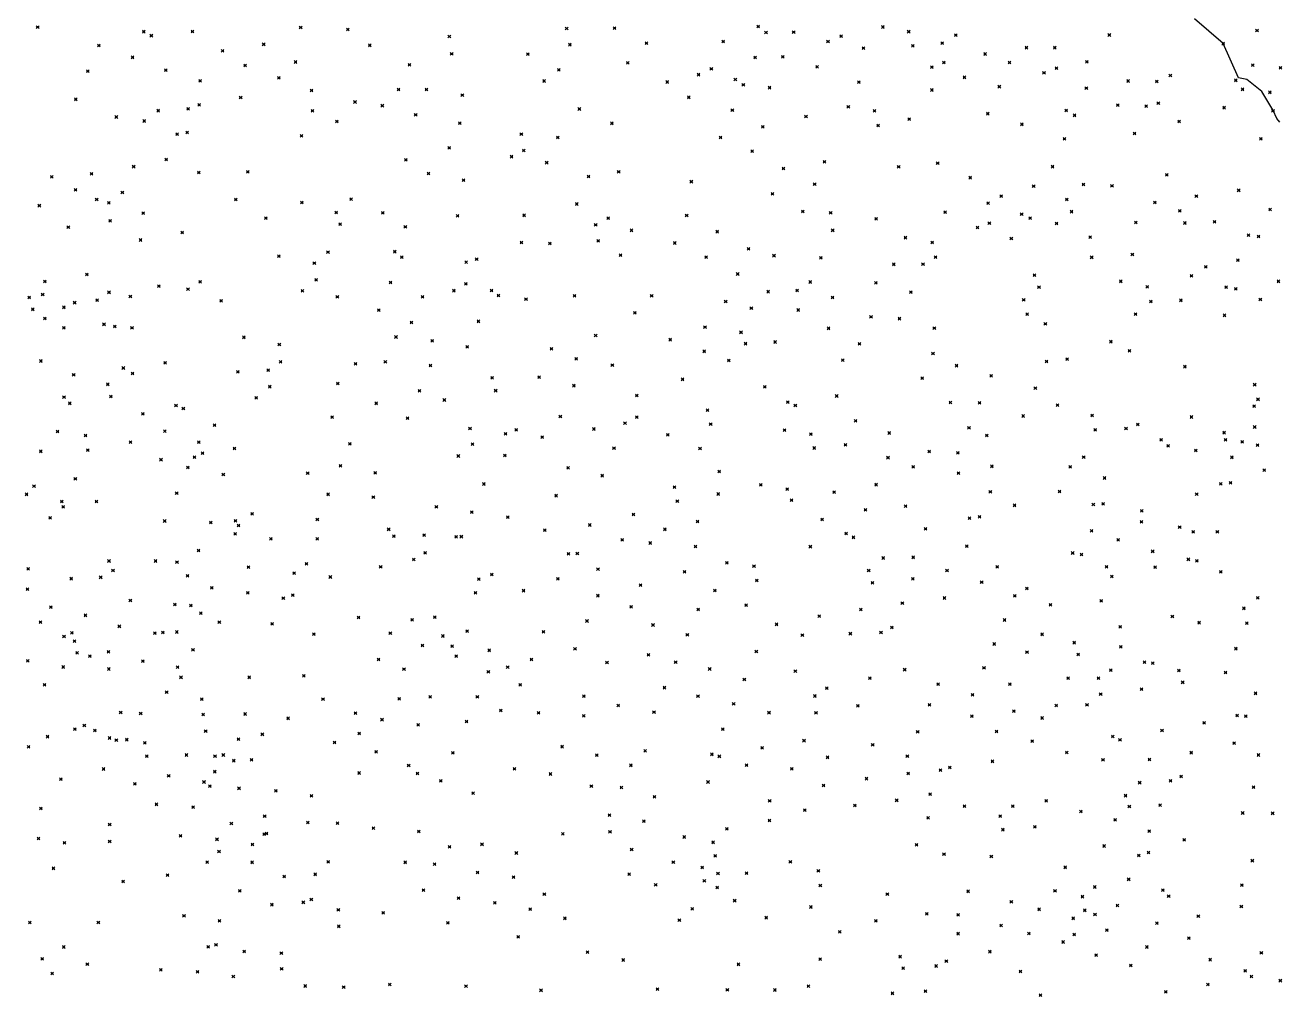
# Model space of a CAD drawing. Header units: inches. Extents: x 1411897 to 1412713, y 4930955 to 4931789.
# Drawn here: x 1412237.1 to 1412328.2, y 4931139.5 to 4931209.8 of the extents above; entities that cross this region are included whole.
import ezdxf

# ---------------------------------------------------------------- set-up
doc = ezdxf.new("R2010")
doc.units = ezdxf.units.IN
doc.header["$MEASUREMENT"] = 0
doc.header["$PDMODE"] = 35
doc.header["$PDSIZE"] = 0.1

msp = doc.modelspace()

# ---------------------------------------------------------------- linework, layer by layer
at = {"color": 2, "true_color": 0xf1eb1f}
for p, q in [((1412323.94, 4931208.45), (1412321.864, 4931210.247)), ((1412325.055, 4931205.973), (1412323.94, 4931208.45)), ((1412325.638, 4931205.844), (1412325.055, 4931205.973)), ((1412326.749, 4931204.983), (1412325.638, 4931205.844)), ((1412327.536, 4931203.654), (1412326.749, 4931204.983)), ((1412327.556, 4931203.604), (1412327.536, 4931203.654)), ((1412327.822, 4931203.029), (1412327.556, 4931203.604)), ((1412328.052, 4931202.762), (1412327.822, 4931203.029))]:
    msp.add_line(p, q, dxfattribs=at)
for p in [(1412237.97, 4931209.65), (1412245.66, 4931209.32), (1412249.19, 4931209.33), (1412257.04, 4931209.63), (1412260.46, 4931209.48), (1412276.33, 4931209.55), (1412279.8, 4931209.58), (1412290.22, 4931209.69), (1412290.78, 4931209.26), (1412292.79, 4931209.29), (1412299.26, 4931209.66), (1412301.13, 4931209.32), (1412326.39, 4931209.4), (1412242.41, 4931208.31), (1412246.21, 4931209.03), (1412254.36, 4931208.4), (1412262.05, 4931208.33), (1412267.82, 4931208.97), (1412276.56, 4931208.38), (1412282.11, 4931208.48), (1412287.68, 4931208.6), (1412295.28, 4931208.6), (1412296.23, 4931208.99), (1412301.43, 4931208.3), (1412303.56, 4931208.49), (1412304.54, 4931209.07), (1412315.68, 4931209.08), (1412323.94, 4931208.45), (1412244.85, 4931207.46), (1412251.38, 4931207.93), (1412267.99, 4931207.71), (1412273.52, 4931207.69), (1412289.99, 4931207.45), (1412292, 4931207.5), (1412297.85, 4931208.13), (1412306.67, 4931207.7), (1412309.67, 4931208.16), (1412311.72, 4931208.16), (1412241.6, 4931206.45), (1412247.26, 4931206.52), (1412253.01, 4931206.87), (1412256.67, 4931207.12), (1412264.93, 4931206.92), (1412275.76, 4931206.55), (1412280.76, 4931207.06), (1412286.82, 4931206.62), (1412294.49, 4931206.77), (1412302.81, 4931206.75), (1412303.68, 4931207.08), (1412308.44, 4931207.08), (1412311.84, 4931206.67), (1412314.05, 4931207.14), (1412326.08, 4931206.89), (1412328.09, 4931206.7), (1412249.75, 4931205.75), (1412255.46, 4931205.97), (1412274.69, 4931205.74), (1412283.62, 4931205.67), (1412285.89, 4931206.2), (1412288.56, 4931205.85), (1412297.52, 4931205.66), (1412305.17, 4931206.01), (1412310.94, 4931206.34), (1412317.04, 4931205.74), (1412319.12, 4931205.71), (1412320.1, 4931206.14), (1412324.85, 4931205.79), (1412257.83, 4931205.06), (1412264.14, 4931205.12), (1412266.16, 4931205.12), (1412268.76, 4931204.72), (1412289.14, 4931205.47), (1412291.04, 4931205.26), (1412302.81, 4931205.09), (1412307.7, 4931205.33), (1412314.01, 4931205.23), (1412325.34, 4931205.14), (1412327.32, 4931204.92), (1412240.73, 4931204.41), (1412248.88, 4931203.72), (1412249.68, 4931204.01), (1412252.69, 4931204.54), (1412260.98, 4931204.22), (1412262.96, 4931203.95), (1412277.25, 4931203.71), (1412285.18, 4931204.56), (1412296.75, 4931203.87), (1412316.29, 4931203.99), (1412318.35, 4931203.92), (1412319.23, 4931204.13), (1412324, 4931203.81), (1412243.67, 4931203.13), (1412245.7, 4931202.84), (1412246.71, 4931203.59), (1412257.89, 4931203.58), (1412259.67, 4931202.81), (1412265.38, 4931203.29), (1412288.34, 4931203.62), (1412293.68, 4931203.16), (1412298.65, 4931203.57), (1412301.17, 4931202.98), (1412306.86, 4931203.37), (1412312.55, 4931203.61), (1412313.16, 4931203.25), (1412320.74, 4931202.81), (1412327.55, 4931203.57), (1412248.08, 4931201.88), (1412248.81, 4931202.01), (1412268.58, 4931202.68), (1412273.04, 4931201.89), (1412279.61, 4931202.67), (1412290.55, 4931202.42), (1412298.91, 4931202.51), (1412309.34, 4931202.6), (1412317.51, 4931201.94), (1412257.1, 4931201.76), (1412275.68, 4931201.65), (1412287.49, 4931201.65), (1412312.42, 4931201.54), (1412326.67, 4931201.55), (1412247.29, 4931200.04), (1412267.81, 4931200.89), (1412272.33, 4931200.25), (1412273.22, 4931200.7), (1412289.78, 4931200.65), (1412244.93, 4931199.53), (1412253.2, 4931199.15), (1412264.67, 4931200.02), (1412274.88, 4931199.82), (1412280.1, 4931199.16), (1412292.05, 4931199.39), (1412295.02, 4931199.88), (1412300.4, 4931199.52), (1412303.23, 4931199.78), (1412311.56, 4931199.53), (1412238.99, 4931198.79), (1412241.88, 4931199.01), (1412249.65, 4931199.1), (1412266.31, 4931199.03), (1412268.85, 4931198.54), (1412277.92, 4931198.81), (1412285.37, 4931198.44), (1412294.31, 4931198.25), (1412305.59, 4931198.73), (1412313.8, 4931198.24), (1412319.84, 4931198.93), (1412240.72, 4931197.84), (1412244.11, 4931197.66), (1412291.25, 4931197.55), (1412307.84, 4931197.39), (1412310.19, 4931198.11), (1412315.87, 4931198.13), (1412321.99, 4931197.39), (1412325.06, 4931197.81), (1412238.09, 4931196.7), (1412242.25, 4931197.15), (1412243.13, 4931196.91), (1412252.33, 4931197.14), (1412257.13, 4931196.92), (1412260.7, 4931197.17), (1412277.06, 4931196.82), (1412306.89, 4931196.88), (1412312.59, 4931197.15), (1412318.98, 4931196.93), (1412327.34, 4931196.42), (1412243.22, 4931195.6), (1412245.62, 4931196.16), (1412254.52, 4931195.8), (1412259.62, 4931196.2), (1412262.99, 4931196.17), (1412268.42, 4931195.96), (1412273.24, 4931196), (1412279.34, 4931195.79), (1412285.03, 4931195.99), (1412293.45, 4931196.28), (1412295.47, 4931196.18), (1412298.77, 4931195.75), (1412303.77, 4931196.22), (1412309.32, 4931196.08), (1412309.93, 4931195.8), (1412312.94, 4931196.26), (1412317.6, 4931195.48), (1412320.79, 4931196.32), (1412323.31, 4931195.53), (1412240.19, 4931195.13), (1412248.45, 4931194.75), (1412259.9, 4931195.35), (1412264.63, 4931195.16), (1412278.43, 4931195.3), (1412281.03, 4931194.91), (1412287.25, 4931194.81), (1412295.62, 4931194.91), (1412306.12, 4931195.11), (1412306.98, 4931195.42), (1412311.85, 4931195.41), (1412321.16, 4931195.44), (1412245.43, 4931194.21), (1412273.05, 4931194.02), (1412275.11, 4931193.96), (1412278.62, 4931194.14), (1412284.17, 4931193.99), (1412300.89, 4931194.38), (1412302.84, 4931194.03), (1412308.57, 4931194.31), (1412314.29, 4931194.42), (1412325.77, 4931194.55), (1412326.5, 4931194.47), (1412255.46, 4931193.03), (1412259.02, 4931193.33), (1412263.86, 4931193.36), (1412264.37, 4931192.96), (1412269.8, 4931192.81), (1412280.24, 4931193.1), (1412286.44, 4931192.97), (1412289.52, 4931193.56), (1412291.36, 4931193.07), (1412294.76, 4931192.92), (1412303.08, 4931192.97), (1412314.4, 4931192.95), (1412317.35, 4931193.16), (1412258.03, 4931192.53), (1412269.04, 4931192.6), (1412300.05, 4931192.44), (1412302.17, 4931192.45), (1412322.67, 4931192.26), (1412325, 4931192.74), (1412238.49, 4931191.2), (1412241.54, 4931191.71), (1412249.75, 4931191.18), (1412258.16, 4931191.31), (1412263.56, 4931191.13), (1412269.02, 4931191.02), (1412288.73, 4931191.74), (1412293.99, 4931191.16), (1412298.75, 4931191.1), (1412310.25, 4931191.65), (1412316.51, 4931191.21), (1412321.63, 4931191.6), (1412327.94, 4931191.21), (1412237.36, 4931190.04), (1412238.33, 4931190.25), (1412243.14, 4931190.41), (1412244.69, 4931190.11), (1412246.76, 4931190.86), (1412248.87, 4931190.64), (1412257.17, 4931190.52), (1412259.7, 4931190.08), (1412265.88, 4931190.08), (1412268.15, 4931190.53), (1412270.88, 4931190.54), (1412271.38, 4931190.18), (1412276.9, 4931190.16), (1412282.49, 4931190.16), (1412290.94, 4931190.46), (1412293.04, 4931190.55), (1412295.61, 4931190.04), (1412301.29, 4931190.43), (1412310.58, 4931190.78), (1412318.43, 4931190.81), (1412324.15, 4931190.78), (1412324.85, 4931190.66), (1412237.61, 4931189.18), (1412239.87, 4931189.32), (1412240.65, 4931189.66), (1412242.28, 4931189.84), (1412251.27, 4931189.8), (1412262.7, 4931189.12), (1412273.38, 4931189.91), (1412287.86, 4931189.74), (1412289.72, 4931189.26), (1412293.12, 4931189.13), (1412309.47, 4931189.86), (1412318.69, 4931189.74), (1412320.87, 4931189.83), (1412326.63, 4931189.9), (1412238.49, 4931188.52), (1412265.07, 4931188.23), (1412269.93, 4931188.31), (1412281.28, 4931188.93), (1412298.4, 4931188.63), (1412300.46, 4931188.5), (1412309.72, 4931188.82), (1412317.58, 4931188.83), (1412324.03, 4931188.74), (1412239.87, 4931187.84), (1412242.78, 4931188.09), (1412243.56, 4931187.94), (1412244.81, 4931187.83), (1412278.43, 4931187.28), (1412286.36, 4931187.89), (1412288.97, 4931187.51), (1412295.32, 4931187.8), (1412302.99, 4931187.82), (1412311.04, 4931188.12), (1412252.92, 4931187.15), (1412255.49, 4931186.62), (1412263.95, 4931187.17), (1412266.58, 4931186.9), (1412269.12, 4931186.45), (1412283.84, 4931186.98), (1412289.3, 4931186.69), (1412291.44, 4931186.81), (1412297.56, 4931186.67), (1412315.79, 4931186.83), (1412275.22, 4931186.32), (1412277.02, 4931185.59), (1412286.3, 4931186.13), (1412288.08, 4931185.47), (1412296.35, 4931185.49), (1412302.89, 4931185.97), (1412312.62, 4931185.57), (1412317.14, 4931186.17), (1412238.2, 4931185.43), (1412244.18, 4931184.92), (1412247.21, 4931185.3), (1412252.49, 4931184.64), (1412254.69, 4931184.76), (1412255.58, 4931185.37), (1412261.02, 4931185.23), (1412263.18, 4931185.37), (1412266.45, 4931185.1), (1412279.64, 4931185.13), (1412304.6, 4931185.09), (1412311.13, 4931185.4), (1412321.16, 4931185.02), (1412240.58, 4931184.43), (1412243.05, 4931183.74), (1412244.85, 4931184.53), (1412259.73, 4931183.79), (1412270.92, 4931184.21), (1412274.33, 4931184.25), (1412276.85, 4931183.64), (1412284.73, 4931184.1), (1412302.11, 4931184.18), (1412307.11, 4931184.36), (1412326.22, 4931183.71), (1412239.88, 4931182.81), (1412243.28, 4931182.85), (1412253.82, 4931182.76), (1412254.8, 4931183.57), (1412265.65, 4931183.27), (1412271.18, 4931183.28), (1412281.41, 4931182.92), (1412290.69, 4931183.55), (1412295.91, 4931182.89), (1412310.31, 4931183.46), (1412240.3, 4931182.36), (1412248, 4931182.2), (1412248.53, 4931181.98), (1412262.52, 4931182.36), (1412267.46, 4931182.6), (1412286.54, 4931181.86), (1412292.36, 4931182.45), (1412292.91, 4931182.21), (1412304.16, 4931182.42), (1412306.27, 4931182.39), (1412311.92, 4931182.23), (1412326.18, 4931182.16), (1412326.46, 4931182.65), (1412245.6, 4931181.59), (1412259.32, 4931181.36), (1412264.79, 4931181.28), (1412275.87, 4931181.4), (1412280.56, 4931180.92), (1412281.41, 4931181.36), (1412297.28, 4931181.09), (1412309.43, 4931181.44), (1412314.43, 4931181.48), (1412321.63, 4931181.37), (1412239.41, 4931180.31), (1412241.44, 4931180.02), (1412247.19, 4931180.34), (1412250.8, 4931180.77), (1412269.32, 4931180.53), (1412271.9, 4931180.15), (1412272.67, 4931180.43), (1412278.3, 4931180.5), (1412283.66, 4931180.08), (1412286.77, 4931180.85), (1412292.13, 4931180.42), (1412294.04, 4931180.13), (1412299.72, 4931180.21), (1412305.5, 4931180.59), (1412306.79, 4931180.03), (1412314.66, 4931180.43), (1412316.89, 4931180.53), (1412317.74, 4931180.83), (1412324, 4931180.23), (1412326.22, 4931180.64), (1412244.7, 4931179.55), (1412249.65, 4931179.54), (1412252.24, 4931179.09), (1412260.61, 4931179.42), (1412269.5, 4931179.4), (1412274.56, 4931179.91), (1412279.76, 4931179.1), (1412286, 4931179.08), (1412294.28, 4931179.12), (1412296.54, 4931179.34), (1412319.43, 4931179.72), (1412319.94, 4931179.27), (1412324.11, 4931179.72), (1412325.32, 4931179.56), (1412326.43, 4931179.33), (1412238.19, 4931178.88), (1412241.6, 4931178.97), (1412246.91, 4931178.27), (1412249.34, 4931178.45), (1412249.93, 4931178.74), (1412268.47, 4931178.54), (1412271.85, 4931178.58), (1412299.63, 4931178.42), (1412302.62, 4931178.86), (1412304.7, 4931178.76), (1412313.82, 4931178.46), (1412321.95, 4931178.94), (1412324.57, 4931178.44), (1412248.86, 4931177.71), (1412257.55, 4931177.29), (1412259.92, 4931177.83), (1412262.45, 4931177.31), (1412276.43, 4931177.68), (1412287.39, 4931177.41), (1412301.46, 4931177.75), (1412304.74, 4931177.3), (1412307.16, 4931177.79), (1412312.84, 4931177.75), (1412326.91, 4931177.51), (1412237.7, 4931176.35), (1412240.7, 4931176.89), (1412251.43, 4931177.19), (1412270.33, 4931176.51), (1412278.91, 4931177.11), (1412290.4, 4931176.44), (1412298.77, 4931176.46), (1412315.33, 4931176.94), (1412323.76, 4931176.52), (1412324.47, 4931176.6), (1412237.16, 4931175.76), (1412248.05, 4931175.84), (1412259.03, 4931175.76), (1412262.31, 4931175.56), (1412275.56, 4931175.66), (1412284.14, 4931176.28), (1412287.32, 4931175.78), (1412292.32, 4931176.14), (1412295.72, 4931175.92), (1412307.05, 4931175.94), (1412312.07, 4931175.96), (1412322.01, 4931175.77), (1412239.72, 4931175.23), (1412239.82, 4931174.85), (1412242.23, 4931175.23), (1412266.88, 4931174.85), (1412284.35, 4931175.26), (1412292.64, 4931175.33), (1412297.99, 4931174.63), (1412300.9, 4931174.9), (1412308.81, 4931174.96), (1412314.52, 4931175.02), (1412315.23, 4931175.06), (1412318.03, 4931174.56), (1412238.87, 4931174.05), (1412247.18, 4931173.82), (1412250.52, 4931173.71), (1412252.31, 4931173.84), (1412253.52, 4931174.35), (1412258.25, 4931173.94), (1412269.45, 4931174.47), (1412272.06, 4931174.1), (1412281.17, 4931174.3), (1412285.82, 4931173.78), (1412294.85, 4931173.94), (1412305.54, 4931174.02), (1412306.27, 4931174.13), (1412318.01, 4931173.76), (1412252.29, 4931172.89), (1412252.54, 4931173.49), (1412263.42, 4931173.22), (1412263.8, 4931172.72), (1412265.99, 4931172.8), (1412274.74, 4931173.15), (1412278, 4931173.53), (1412283.45, 4931173.22), (1412296.59, 4931172.91), (1412302.35, 4931173.25), (1412314.39, 4931173.11), (1412320.78, 4931173.38), (1412321.76, 4931173.03), (1412323.51, 4931173.04), (1412254.88, 4931172.53), (1412258.24, 4931172.53), (1412268.31, 4931172.68), (1412268.69, 4931172.69), (1412280.36, 4931172.45), (1412282.39, 4931172.23), (1412285.67, 4931171.97), (1412294, 4931171.96), (1412297.12, 4931172.64), (1412305.34, 4931171.99), (1412316.32, 4931172.45), (1412243.14, 4931170.92), (1412246.52, 4931170.92), (1412249.64, 4931171.68), (1412265.24, 4931171.03), (1412266.06, 4931171.51), (1412276.46, 4931171.45), (1412277.1, 4931171.46), (1412299.28, 4931171.14), (1412301.46, 4931171.19), (1412313.02, 4931171.5), (1412313.66, 4931171.39), (1412318.82, 4931171.62), (1412321.41, 4931171.04), (1412322.03, 4931170.93), (1412237.28, 4931170.35), (1412243.43, 4931170.24), (1412248.07, 4931170.84), (1412253.25, 4931170.48), (1412256.56, 4931170.04), (1412257.46, 4931170.72), (1412262.84, 4931170.49), (1412278.6, 4931170.33), (1412284.88, 4931170.14), (1412287.95, 4931170.79), (1412289.91, 4931170.54), (1412298.23, 4931170.23), (1412303.91, 4931170.23), (1412307.55, 4931170.49), (1412315.48, 4931170.5), (1412319, 4931170.47), (1412323.76, 4931170.13), (1412240.4, 4931169.64), (1412242.54, 4931169.74), (1412248.84, 4931169.85), (1412259.19, 4931169.76), (1412269.96, 4931169.61), (1412270.9, 4931169.94), (1412275.69, 4931169.63), (1412281.69, 4931169.17), (1412290.11, 4931169.51), (1412298.5, 4931169.34), (1412301.43, 4931169.63), (1412306.42, 4931169.38), (1412315.86, 4931169.8), (1412237.23, 4931168.87), (1412250.59, 4931168.98), (1412253.2, 4931168.62), (1412255.78, 4931168.22), (1412256.47, 4931168.45), (1412269.71, 4931168.62), (1412273.2, 4931168.77), (1412278.59, 4931168.41), (1412287.08, 4931168.78), (1412303.72, 4931168.24), (1412308.82, 4931168.39), (1412309.7, 4931168.93), (1412326.44, 4931168.25), (1412238.93, 4931167.58), (1412244.69, 4931168.06), (1412247.92, 4931167.76), (1412249.08, 4931167.69), (1412281, 4931167.6), (1412285.87, 4931167.41), (1412289.34, 4931167.71), (1412297.66, 4931167.4), (1412300.67, 4931167.87), (1412311.41, 4931167.75), (1412315.09, 4931168.03), (1412325.44, 4931167.49), (1412238.17, 4931166.49), (1412241.43, 4931166.98), (1412249.8, 4931167.13), (1412251.14, 4931166.48), (1412254.97, 4931166.36), (1412261.24, 4931166.83), (1412265.12, 4931166.66), (1412266.76, 4931166.84), (1412277.8, 4931166.57), (1412291.55, 4931166.33), (1412294.64, 4931166.92), (1412308.08, 4931166.64), (1412320.25, 4931166.9), (1412322.19, 4931166.45), (1412325.65, 4931166.41), (1412239.88, 4931165.45), (1412240.45, 4931165.71), (1412243.89, 4931166.18), (1412246.47, 4931165.69), (1412247.05, 4931165.74), (1412248.06, 4931165.77), (1412258, 4931165.62), (1412263.54, 4931165.68), (1412267.35, 4931165.48), (1412269.11, 4931165.84), (1412274.64, 4931165.79), (1412282.59, 4931166.28), (1412285.08, 4931165.57), (1412293.42, 4931165.55), (1412296.9, 4931165.65), (1412299.12, 4931165.74), (1412299.91, 4931166.1), (1412310.8, 4931165.6), (1412316.47, 4931166.15), (1412240.64, 4931165.11), (1412265.87, 4931164.8), (1412268.02, 4931164.74), (1412276.93, 4931164.55), (1412307.33, 4931164.9), (1412313.13, 4931165), (1412316.51, 4931164.7), (1412324.86, 4931164.56), (1412237.25, 4931163.68), (1412240.83, 4931164.26), (1412241.76, 4931164.02), (1412243.1, 4931164.34), (1412245.6, 4931163.66), (1412249.23, 4931164.48), (1412262.69, 4931163.78), (1412268.32, 4931164.02), (1412270.71, 4931164.44), (1412273.77, 4931163.78), (1412282.26, 4931164.11), (1412290.08, 4931164.35), (1412309.71, 4931164.31), (1412313.42, 4931164.14), (1412239.82, 4931163.23), (1412243.13, 4931163.09), (1412248.11, 4931163.22), (1412264.53, 4931163.08), (1412270.65, 4931162.89), (1412272.05, 4931163.22), (1412279.25, 4931163.55), (1412284.23, 4931163.58), (1412286.7, 4931163.09), (1412292.91, 4931162.93), (1412300.84, 4931163.04), (1412306.59, 4931163.17), (1412315.78, 4931163), (1412318.23, 4931163.58), (1412318.83, 4931163.51), (1412320.72, 4931162.97), (1412324.11, 4931162.83), (1412238.47, 4931161.94), (1412248.36, 4931162.48), (1412253.31, 4931162.48), (1412257.27, 4931162.6), (1412272.96, 4931161.94), (1412289.21, 4931162.33), (1412298.32, 4931162.42), (1412303.26, 4931161.98), (1412308.47, 4931161.98), (1412312.69, 4931162.42), (1412314.89, 4931162.42), (1412321, 4931162.12), (1412247.32, 4931161.4), (1412249.87, 4931160.89), (1412258.66, 4931160.9), (1412264.19, 4931160.93), (1412266.43, 4931161.06), (1412269.85, 4931161.06), (1412277.58, 4931161.11), (1412283.42, 4931161.73), (1412285.85, 4931161.11), (1412294.33, 4931161.13), (1412295.19, 4931161.69), (1412305.76, 4931161.22), (1412315.05, 4931161.27), (1412318.02, 4931161.62), (1412326.28, 4931161.32), (1412243.99, 4931159.94), (1412271.55, 4931160.08), (1412280.07, 4931160.44), (1412282.66, 4931159.96), (1412288.44, 4931160.56), (1412297.45, 4931160.42), (1412302.63, 4931160.48), (1412308.76, 4931160.03), (1412311.83, 4931160.44), (1412314.06, 4931160.48), (1412245.44, 4931159.86), (1412249.97, 4931159.78), (1412253.01, 4931159.82), (1412256.13, 4931159.51), (1412261.01, 4931159.89), (1412262.94, 4931159.41), (1412265.56, 4931159.03), (1412269.07, 4931159.27), (1412274.29, 4931159.9), (1412277.57, 4931159.69), (1412291, 4931159.92), (1412294.41, 4931159.91), (1412305.71, 4931159.66), (1412310.8, 4931159.53), (1412322.55, 4931159.18), (1412324.94, 4931159.71), (1412325.57, 4931159.66), (1412238.69, 4931158.18), (1412240.67, 4931158.73), (1412241.35, 4931158.99), (1412242.12, 4931158.63), (1412250.15, 4931158.58), (1412254.26, 4931158.35), (1412261.29, 4931158.41), (1412287.65, 4931158.72), (1412301.78, 4931158.53), (1412307.5, 4931158.56), (1412315.93, 4931158.19), (1412319.5, 4931158.63), (1412237.31, 4931157.44), (1412243.18, 4931158.08), (1412243.67, 4931157.93), (1412244.43, 4931157.96), (1412245.74, 4931157.73), (1412252.53, 4931157.99), (1412259.5, 4931157.76), (1412276, 4931157.45), (1412290.5, 4931157.36), (1412293.54, 4931157.89), (1412298.52, 4931157.59), (1412310.09, 4931157.86), (1412316.45, 4931157.94), (1412324.73, 4931157.71), (1412245.88, 4931156.76), (1412248.76, 4931156.85), (1412250.83, 4931156.76), (1412251.43, 4931156.85), (1412252.19, 4931156.44), (1412253.48, 4931156.5), (1412262.51, 4931157.08), (1412268.08, 4931157), (1412278.51, 4931156.83), (1412282.02, 4931157.15), (1412286.86, 4931156.9), (1412287.4, 4931156.75), (1412295.25, 4931156.68), (1412301.03, 4931156.76), (1412307.2, 4931156.39), (1412312.59, 4931157.03), (1412315.22, 4931156.5), (1412318.59, 4931156.52), (1412321.62, 4931157.02), (1412326.49, 4931156.85), (1412242.75, 4931155.83), (1412250.81, 4931155.64), (1412261.28, 4931155.54), (1412264.87, 4931156.09), (1412265.51, 4931155.51), (1412272.54, 4931155.84), (1412275.15, 4931155.47), (1412280.99, 4931156.1), (1412289.37, 4931156.11), (1412292.65, 4931155.85), (1412301.1, 4931155.51), (1412303.43, 4931155.75), (1412304.11, 4931155.95), (1412239.65, 4931155.09), (1412245.02, 4931154.75), (1412247.47, 4931155.33), (1412250.03, 4931154.89), (1412250.46, 4931154.59), (1412267.2, 4931154.97), (1412278.12, 4931154.59), (1412280.3, 4931154.49), (1412286.58, 4931154.89), (1412294.96, 4931154.64), (1412298.07, 4931155.13), (1412317.88, 4931154.84), (1412320.12, 4931154.98), (1412320.88, 4931155.29), (1412326.14, 4931154.51), (1412252.57, 4931154.43), (1412255.24, 4931154.25), (1412257.82, 4931153.88), (1412269.54, 4931154.08), (1412282.69, 4931153.82), (1412300.26, 4931153.56), (1412302.68, 4931154), (1412316.86, 4931153.9), (1412238.2, 4931152.97), (1412246.58, 4931153.27), (1412249.24, 4931153.07), (1412291.05, 4931153.52), (1412293.59, 4931152.85), (1412297.23, 4931153.19), (1412305.17, 4931153.13), (1412308.68, 4931153.13), (1412311.1, 4931153.53), (1412313.62, 4931152.75), (1412317.13, 4931153.11), (1412319.36, 4931153.21), (1412243.19, 4931151.8), (1412252.01, 4931151.88), (1412254.43, 4931152.41), (1412257.56, 4931151.95), (1412259.71, 4931151.9), (1412279.43, 4931152.49), (1412281.93, 4931152.04), (1412291.03, 4931152.09), (1412302.54, 4931152.29), (1412307.77, 4931152.42), (1412316.1, 4931152.14), (1412325.35, 4931152.64), (1412327.52, 4931152.62), (1412248.33, 4931150.98), (1412254.4, 4931151.1), (1412254.57, 4931151.15), (1412262.32, 4931151.54), (1412265.6, 4931151.3), (1412276.05, 4931151.13), (1412279.47, 4931151.28), (1412284.85, 4931150.9), (1412287.95, 4931151.49), (1412307.96, 4931151.43), (1412310.28, 4931151.63), (1412318.57, 4931151.33), (1412238.03, 4931150.79), (1412239.91, 4931150.48), (1412243.19, 4931150.58), (1412250.97, 4931150.73), (1412253.54, 4931150.36), (1412267.84, 4931150.18), (1412270.19, 4931150.37), (1412281.04, 4931149.99), (1412286.95, 4931150.51), (1412301.7, 4931150.34), (1412315.3, 4931150.25), (1412321.11, 4931150.69), (1412250.26, 4931149.08), (1412251.12, 4931149.84), (1412253.52, 4931149.06), (1412259.04, 4931149.09), (1412264.62, 4931149.06), (1412272.68, 4931149.74), (1412284.06, 4931149.07), (1412287.1, 4931149.53), (1412292.55, 4931149.09), (1412303.69, 4931149.65), (1412307.12, 4931149.49), (1412317.81, 4931149.56), (1412318.52, 4931149.77), (1412326.05, 4931149.18), (1412239.11, 4931148.63), (1412247.39, 4931148.14), (1412258.1, 4931148.19), (1412266.75, 4931148.93), (1412269.87, 4931148.33), (1412280.86, 4931148.2), (1412286.16, 4931148.69), (1412287.3, 4931148.26), (1412289.37, 4931148.27), (1412294.58, 4931148.44), (1412312.48, 4931148.7), (1412244.16, 4931147.68), (1412255.85, 4931148.03), (1412272.48, 4931147.99), (1412282.78, 4931147.43), (1412286.31, 4931147.72), (1412287.25, 4931147.23), (1412294.72, 4931147.38), (1412314.62, 4931147.27), (1412317.08, 4931147.83), (1412325.29, 4931147.41), (1412252.62, 4931146.99), (1412257.81, 4931146.37), (1412265.94, 4931147.05), (1412268.49, 4931146.47), (1412274.71, 4931146.75), (1412288.51, 4931146.28), (1412299.58, 4931146.76), (1412305.44, 4931146.96), (1412311.74, 4931146.99), (1412313.73, 4931146.57), (1412319.56, 4931147.05), (1412319.98, 4931146.6), (1412254.95, 4931145.99), (1412257.23, 4931146.16), (1412259.77, 4931145.61), (1412263.03, 4931145.4), (1412271.12, 4931146.13), (1412273.69, 4931145.66), (1412285.43, 4931145.69), (1412294.04, 4931145.82), (1412308.57, 4931146.2), (1412310.59, 4931145.65), (1412313.9, 4931145.58), (1412316.27, 4931145.93), (1412325.25, 4931145.85), (1412237.4, 4931144.69), (1412242.37, 4931144.7), (1412248.58, 4931145.19), (1412251.15, 4931144.81), (1412267.72, 4931144.67), (1412276.2, 4931145), (1412284.5, 4931144.86), (1412290.8, 4931145.05), (1412298.75, 4931144.81), (1412302.44, 4931145.33), (1412304.71, 4931145.25), (1412307.83, 4931144.48), (1412313.06, 4931145), (1412314.64, 4931145.28), (1412319.13, 4931144.65), (1412322.13, 4931145.15), (1412259.8, 4931144.42), (1412272.82, 4931143.65), (1412296.13, 4931144.02), (1412304.71, 4931143.89), (1412309.85, 4931143.9), (1412313.13, 4931143.82), (1412315.5, 4931144.15), (1412321.45, 4931143.57), (1412239.86, 4931142.92), (1412250.34, 4931142.93), (1412250.9, 4931143.08), (1412312.33, 4931143.28), (1412318.4, 4931142.92), (1412238.3, 4931142.06), (1412252.95, 4931142.6), (1412255.64, 4931142.48), (1412277.84, 4931142.55), (1412280.43, 4931141.98), (1412294.71, 4931142.04), (1412300.51, 4931142.22), (1412303.86, 4931141.9), (1412307.02, 4931142.58), (1412314.72, 4931142.33), (1412322.99, 4931142), (1412326.7, 4931142.49), (1412239.02, 4931141), (1412241.57, 4931141.67), (1412246.9, 4931141.27), (1412249.56, 4931141.12), (1412255.66, 4931141.33), (1412288.78, 4931141.66), (1412300.73, 4931141.38), (1412303.12, 4931141.54), (1412309.23, 4931141.15), (1412317.23, 4931141.58), (1412325.53, 4931141.2), (1412252.16, 4931140.78), (1412257.37, 4931140.09), (1412260.16, 4931140.01), (1412263.5, 4931140.2), (1412269.03, 4931140.08), (1412293.86, 4931140.08), (1412322.83, 4931140.2), (1412325.98, 4931140.78), (1412328.08, 4931140.48), (1412274.47, 4931139.78), (1412282.91, 4931139.87), (1412287.98, 4931139.81), (1412291.43, 4931139.8), (1412299.95, 4931139.56), (1412302.34, 4931139.71), (1412310.68, 4931139.42), (1412319.77, 4931139.66)]:
    msp.add_point(p)

doc.saveas('drawing.dxf')
